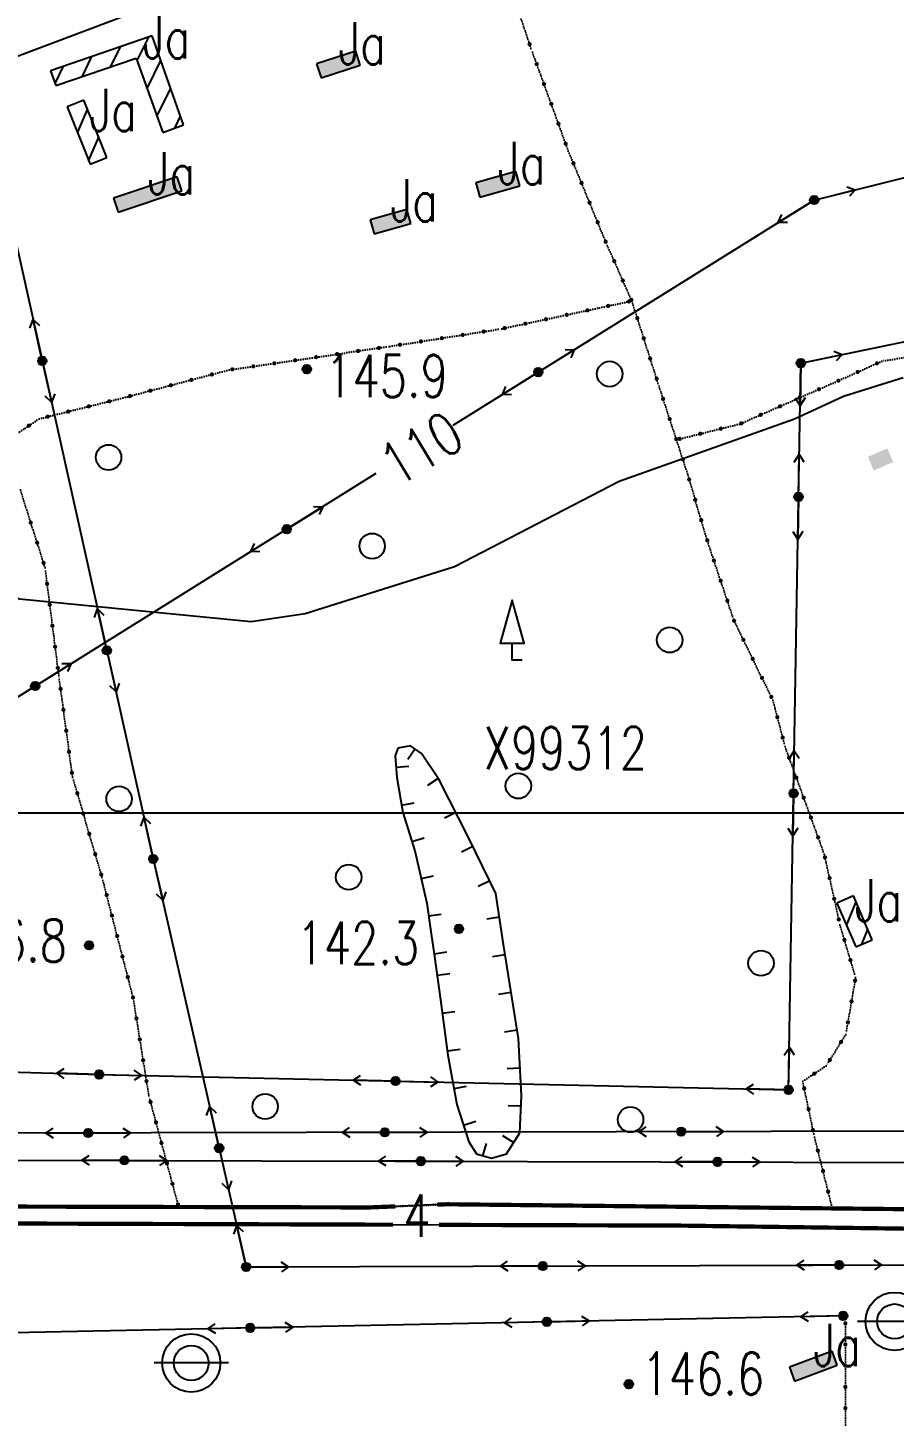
# Model space of a CAD drawing. Extents: x 408766 to 414302, y 5156573 to 5161925.
# Drawn here: x 409446 to 409855, y 5160715 to 5161371 of the extents above; entities that cross this region are included whole.
import ezdxf

# ---------------------------------------------------------------- set-up
doc = ezdxf.new("R2010")
doc.units = 0
doc.header["$LTSCALE"] = 1000
for name, pattern in [('0001', [0.5, 0.5, 0]), ('4222', [0.5, 0.5, 0]), ('5130', [1, 1, 0]), ('6331', [1, 1, 0]), ('8111', [1, 1, 0]), ('8650', [1, 1, 0]), ('9100', [0.001, 0, -0.001]), ('9995', [0.001, 0, -0.001])]:
    doc.linetypes.add(name, pattern=pattern)
doc.layers.get('0').update_dxf_attribs({"linetype": 'CONTINUOUS'})
for name, color, linetype in [('0001', 1, 'CONTINUOUS'), ('0001ADD', 1, 'CONTINUOUS'), ('0001BAK', 1, 'CONTINUOUS'), ('0002', 2, 'CONTINUOUS'), ('0002ADD', 2, 'CONTINUOUS'), ('0003ADD', 3, 'CONTINUOUS'), ('0003BAK', 3, 'CONTINUOUS'), ('0005', 5, 'CONTINUOUS'), ('0005ADD', 5, 'CONTINUOUS'), ('0007', 7, 'CONTINUOUS'), ('0009', 9, 'CONTINUOUS'), ('0011ADD', 11, 'CONTINUOUS'), ('0011BAK', 11, 'CONTINUOUS'), ('0012', 12, 'CONTINUOUS'), ('0014', 151, 'CONTINUOUS'), ('0015', 15, 'CONTINUOUS'), ('0017', 85, 'CONTINUOUS')]:
    doc.layers.add(name, color=color, linetype=linetype)
doc.styles.add('CADSLDXJ', font='romanc', dxfattribs={"bigfont": 'cadsldxj'})
doc.styles.add('SIMPLEX', font='simplex.shx', dxfattribs={"width": 0.75, "height": 20})

# ---------------------------------------------------------------- blocks, each defined once
blk = doc.blocks.new('8140')
for radius in [0.0002, 0.0001408438795997714, 8.315594389635764e-05, 3.012139848380626e-05]:
    blk.add_circle((0, 0), radius)
at = {"flags": 1}
blk.add_attdef('8140', (0, 0), '', height=1e-07, dxfattribs=at)
blk = doc.blocks.new('5130')
blk.add_hatch(color=256).paths.add_polyline_path([(0.0002, 0, 1), (-0.0002, 0, 1)])
for points in [[(0, 0), (0.002, 0)], [(0.00163791951807736, 0.0002329556220974421), (0.002, 0), (0.001658335508446954, -0.0002290562335962028)]]:
    blk.add_lwpolyline(points)
blk.add_circle((0, 0), 0.0002)
at = {"flags": 1}
blk.add_attdef('5130', (0, 0), '', height=1e-06, dxfattribs=at)
blk = doc.blocks.new('5131')
for points in [[(-0.00163791951807736, -0.0002329556220974419), (-0.002, 2.449212707644754e-19), (-0.001658335508446954, 0.000229056233596203)], [(0, 0), (-0.002, 2.449212707644754e-19)]]:
    blk.add_lwpolyline(points)
at = {"flags": 1}
blk.add_attdef('5131', (0, 0), '', height=1e-10, dxfattribs=at)
blk = doc.blocks.new('9310')
blk.add_circle((0, 0), 0.0006)
blk = doc.blocks.new('9312')
blk.add_lwpolyline([(0.0004554185088258238, -2.541098841762901e-20), (0.0004554185088258238, -2.541098841762901e-20), (0, -2.541098841762901e-20), (3.213081706780947e-06, 0.0008023443935264369), (0.0005657125154393727, 0.0008023443935264369), (6.789516506250956e-06, 0.002829103978519561), (-0.0005592863520374523, 0.0008023443935264369), (3.213081706780947e-06, 0.0008023443935264369)])
blk = doc.blocks.new('3113')
blk.add_lwpolyline([(0.001756558801046748, 0), (-0.001749588373929342, 0)])
for radius in [0.001375, 0.0008250000000000001]:
    blk.add_circle((0, 0), radius)
at = {"flags": 1}
blk.add_attdef('3112', (0, 0), '', height=1e-09, dxfattribs=at)
blk = doc.blocks.new('2111')
h = blk.add_hatch(color=256)
h.paths.add_polyline_path([(0.0005, 0.0003499999999999999), (-0.0005, 0.00035), (-0.0005, -0.00035), (0.0005, -0.00035)])
h.paths.add_polyline_path([(-1.071428571428571e-09, -2.5e-09), (3.392857142857143e-08, -2.5e-09), (3.392857142857143e-08, 1.25e-08), (-1.071428571428571e-09, 1.25e-08)], flags=24)
blk.add_line((0.0005, -0.00035), (0.0005, -0.00035))
at = {"style": 'CADSLDXJ', "flags": 1}
blk.add_attdef('2111', (0, 0), '', height=1e-08, dxfattribs=at)
blk = doc.blocks.new('9100')
blk.add_hatch(color=256).paths.add_polyline_path([(0.0001, 0, 1), (-0.0001, 0, 1)])

msp = doc.modelspace()

# ---------------------------------------------------------------- hatches: boundary and pattern name
at = {"layer": '0001ADD', "linetype": '0001'}
h = msp.add_hatch(dxfattribs=at)
h.set_pattern_fill('U', color=256, scale=10, angle=63.81052066229728, style=0, pattern_type=0)
h.set_pattern_definition([(63.81052066229728, (0, 0), (-8.973394239392023, 4.413410905914615), [])])
h.paths.add_polyline_path([(409458.992498238, 5161343.346762138), (409496.9219628001, 5161356.266777123), (409509.4189659759, 5161321.229436245), (409519.2850066669, 5161324.733169123), (409504.3763107557, 5161366.77798786), (409456.3615568692, 5161350.354227892)])
for points in [[(409584.2136217329, 5161346.998190721), (409602.6626456686, 5161352.959862906), (409600.5102761489, 5161359.620741636), (409582.0612522132, 5161353.659069451)], [(409488.4342765873, 5161283.598335569), (409518.3868115527, 5161293.678975982), (409516.1540391358, 5161300.313335584), (409486.2015041704, 5161290.232695172)], [(409659.0949802625, 5161290.633316473), (409678.0866250335, 5161296.053014058), (409676.1657453869, 5161302.784300813), (409657.1741006158, 5161297.364603229)], [(409609.1740745761, 5161273.290274518), (409626.5378779573, 5161278.168009607), (409624.6448001513, 5161284.907168043), (409607.2809967701, 5161280.029432953)], [(409807.7435688043, 5160731.745505885), (409827.9045185041, 5160739.238281738), (409825.4659893472, 5160745.799804088), (409805.3050396474, 5160738.307028235)]]:
    msp.add_hatch(color=256, dxfattribs=at).paths.add_polyline_path(points)
h = msp.add_hatch(dxfattribs=at)
h.set_pattern_fill('U', color=256, scale=9.999999999999998, angle=66.76112261346464, style=0, pattern_type=0)
h.set_pattern_definition([(66.76112261346464, (438083.7655684257, -16138.88020705804), (-9.188678229713258, 3.945654874769668), [])])
h.paths.add_polyline_path([(409475.0910264583, 5161306.174643059), (409483.0036451573, 5161309.333238452), (409472.1798257622, 5161336.448559923), (409464.2672070632, 5161333.289964531)])
h = msp.add_hatch(dxfattribs=at)
h.set_pattern_fill('U', color=256, scale=10, angle=68.17376336361758, style=0, pattern_type=0)
h.set_pattern_definition([(68.17376336361758, (0, 0), (-9.28315674382775, 3.717929648275416), [])])
h.paths.add_polyline_path([(409836.5981713134, 5160936.735656483), (409844.3978099994, 5160940.074358989), (409835.547121068, 5160960.75106886), (409827.747482382, 5160957.412366354)])

# ---------------------------------------------------------------- linework, layer by layer
at = {"layer": '0001', "linetype": '0001'}
for points in [[(409458.992498238, 5161343.346762138), (409496.9219628001, 5161356.266777123), (409509.4189659759, 5161321.229436245), (409519.2850066669, 5161324.733169123), (409504.3763107557, 5161366.77798786), (409456.3615568692, 5161350.354227892)], [(409584.2136217329, 5161346.998190721), (409602.6626456686, 5161352.959862906), (409600.5102761489, 5161359.620741636), (409582.0612522132, 5161353.659069451)], [(409475.0910264583, 5161306.174643059), (409483.0036451573, 5161309.333238452), (409472.1798257622, 5161336.448559923), (409464.2672070632, 5161333.289964531)], [(409488.4342765873, 5161283.598335569), (409518.3868115527, 5161293.678975982), (409516.1540391358, 5161300.313335584), (409486.2015041704, 5161290.232695172)], [(409659.0949802625, 5161290.633316473), (409678.0866250335, 5161296.053014058), (409676.1657453869, 5161302.784300813), (409657.1741006158, 5161297.364603229)], [(409609.1740745761, 5161273.290274518), (409626.5378779573, 5161278.168009607), (409624.6448001513, 5161284.907168043), (409607.2809967701, 5161280.029432953)], [(409836.5981713134, 5160936.735656483), (409844.3978099994, 5160940.074358989), (409835.547121068, 5160960.75106886), (409827.747482382, 5160957.412366354)], [(409807.7435688043, 5160731.745505885), (409827.9045185041, 5160739.238281738), (409825.4659893472, 5160745.799804088), (409805.3050396474, 5160738.307028235)]]:
    msp.add_lwpolyline(points, close=True, dxfattribs=at)
at = {"layer": '0001BAK', "linetype": '9995'}
for points in [[(409439.9517843511, 5161178.634435157), (409451.0564706129, 5161186.028775951), (409491.7737118249, 5161196.195856791), (409540.8194677331, 5161209.135878042), (409616.7014322703, 5161220.227339141), (409669.4488667698, 5161228.545859829), (409730.8806188932, 5161241.703977517), (409743.8361444506, 5161201.035353609), (409756.791670008, 5161161.291109961), (409766.970849244, 5161127.09254677), (409779.0010425316, 5161091.045423428), (409797.5087364641, 5161053.149739932), (409803.2354859416, 5161031.307136336), (409821.7433546298, 5160980.471431589), (409829.1463623005, 5160947.197148475), (409836.549544727, 5160922.241386048), (409831.922533866, 5160895.437163652), (409822.6686868997, 5160880.648582247), (409811.564000638, 5160873.254241454), (409817.1147709661, 5160846.935601708), (409825.4432856624, 5160813.661318594)], [(409516.7220329162, 5160814.728358165), (409502.8411750889, 5160866.488342989), (409495.4379926624, 5160912.702647354), (409480.6318025652, 5160970.008312636), (409466.7509447379, 5161017.146897078), (409460.3103175792, 5161064.94738467), (409453.8326421784, 5161115.783089417), (409441.8024488909, 5161153.678772913)]]:
    msp.add_lwpolyline(points, dxfattribs=at)
at = {"layer": '0002', "linetype": '5130'}
for points in [[(409646.5703203346, 5161182.975114733), (409817.0088137601, 5161289.285546257), (410091.2014545603, 5161358.013474636), (410212.4394873084, 5161363.213801549), (410300.0617303743, 5161595.781201538)], [(409537.622051839, 5161393.667067701), (409422.0988002865, 5161350.013441933), (409254.5778939003, 5161286.829241453)], [(409422.0988002865, 5161350.013441933), (409504.9575835718, 5160978.238119122), (409548.8262441726, 5160785.60609569), (409986.5832122881, 5160787.045433105), (410153.2295287735, 5160867.131512086)], [(408973.2243771029, 5160893.106073239), (409013.6970878721, 5160889.584979915), (409479.3656226723, 5160876.494753529), (409804.9201118051, 5160869.222401502), (409810.6537285762, 5161212.314367237), (409938.4747031223, 5161238.809899264)], [(409830.7079151931, 5160762.538408002), (409259.0957927648, 5160750.963027982), (409330.3806544011, 5160985.752884277), (409610.2031468889, 5161160.291213786)], [(409894.2201456558, 5160849.82762277), (409327.498283438, 5160848.477855194), (409346.5242841299, 5160769.750028175)], [(409358.7552875913, 5160768.392658526), (409351.2807948609, 5160836.261467826), (409894.312042993, 5160834.932678585)]]:
    msp.add_lwpolyline(points, dxfattribs=at)
at = {"layer": '0003ADD', "linetype": '4222', "const_width": 2}
for points in [[(410793.9692611265, 5161368.879346849), (410795.912221, 5161368.111785), (410858.448922, 5161336.512595), (410930.205128, 5161294.497715), (410937.667126, 5161289.209098), (410938.211272, 5161286.019889), (410936.202354, 5161282.267901001), (410852.735147, 5161246.534593), (410787.504922, 5161205.207792), (410770.578813, 5161189.815026), (410709.123159, 5161124.892971), (410648.033616, 5161050.437037), (410630.821586, 5161024.894511), (410611.905314, 5161006.382693), (410577.617743, 5160982.589997), (410551.891424, 5160969.982807), (410455.807598, 5160936.501248999), (410293.875719, 5160884.555269), (410095.64366, 5160827.277613), (410044.006415, 5160817.936203), (410018.549364, 5160814.842454), (409936.019422, 5160812.082963), (409643.719562, 5160815.218785), (409638.9577761519, 5160815.024238414)], [(409639.8780515154, 5160805.49955868), (409753.795176, 5160805.14116), (409928.146668, 5160802.78089), (410039.936012, 5160808.527468), (410057.752367, 5160810.56623), (410124.742471, 5160824.555074), (410218.725658, 5160851.116658), (410547.00763, 5160954.249804), (410572.429578, 5160956.073807), (410585.06895, 5160954.448565), (410600.787596, 5160949.562641), (410619.549683, 5160940.147461), (410631.93835, 5160929.642024), (410760.340155, 5160737.497074), (410809.307963, 5160652.329783999), (410852.882301, 5160555.889464), (410889.759857, 5160446.943141), (410918.13542, 5160306.498237), (410925.776467, 5160240.268348999), (410938.930067, 5160077.400126), (410942.081031, 5160009.392237), (410980.389194, 5159480.202931), (410982.164597, 5159475.710177)], [(409619.1223690702, 5160814.213846922), (409606.890963, 5160813.714123), (409062.74549, 5160815.036955), (409002.433012, 5160812.921824), (408995.150475512, 5160810.277632497)], [(408996.9230157912, 5160800.849802807), (409002.8720155818, 5160802.332569174), (409321.27785, 5160806.501918), (409618.1467586816, 5160805.567928266)]]:
    msp.add_lwpolyline(points, dxfattribs=at)
at = {"layer": '0003BAK', "linetype": '4222'}
for points in [[(408996.9230157912, 5160800.849802807), (409002.8720155818, 5160802.332569174), (409321.27785, 5160806.501918), (409753.795176, 5160805.14116), (409928.146668, 5160802.78089), (410039.936012, 5160808.527468), (410057.752367, 5160810.56623), (410124.742471, 5160824.555074), (410218.725658, 5160851.116658), (410547.00763, 5160954.249804), (410572.429578, 5160956.073807), (410585.06895, 5160954.448565), (410600.787596, 5160949.562641), (410619.549683, 5160940.147461), (410631.93835, 5160929.642024), (410760.340155, 5160737.497074), (410809.307963, 5160652.329783999), (410852.882301, 5160555.889464), (410889.759857, 5160446.943141), (410918.13542, 5160306.498237), (410925.776467, 5160240.268348999), (410938.930067, 5160077.400126)], [(410455.807598, 5160936.501248999), (410293.875719, 5160884.555269), (410095.64366, 5160827.277613), (410044.006415, 5160817.936203), (410018.549364, 5160814.842454), (409936.019422, 5160812.082963), (409643.719562, 5160815.218785), (409606.890963, 5160813.714123), (409062.74549, 5160815.036955), (409002.433012, 5160812.921824), (408995.5102616789, 5160810.550571357)]]:
    msp.add_lwpolyline(points, dxfattribs=at)
at = {"layer": '0005', "linetype": '8650'}
msp.add_lwpolyline([(409637.7307498031, 5160932.239961918), (409640.5586623029, 5160911.762226613), (409644.0935212533, 5160885.635448355), (409648.3353688868, 5160862.333179469), (409653.99117277, 5160844.679953534), (409657.5260317205, 5160839.030922688), (409664.5957707376, 5160836.912534607), (409671.6655097546, 5160839.030922688), (409678.0282812048, 5160848.916729695), (409678.7352698877, 5160866.56995563), (409677.3213136379, 5160893.402867283), (409670.2515746208, 5160937.88900487), (409666.7166945543, 5160961.897395047), (409653.99117277, 5160988.024161199), (409639.8516736198, 5161015.563206247), (409631.6584727621, 5161028.05052039), (409626.4066624119, 5161031.682048002), (409620.3468861116, 5161030.471538798), (409619.1349266283, 5161026.840011186), (409619.9428925784, 5161016.752458697), (409622.770783962, 5161000.20885712), (409628.4265878454, 5160982.051255376), (409634.0823706125, 5160957.437604546), (409636.102296046, 5160942.911518308), (409637.7307498031, 5160932.239961918)], dxfattribs=at)
at = {"layer": '0005ADD', "linetype": '8650'}
for points in [[(409628.5677938389, 5161030.18766646), (409625.1552608634, 5161025.252626573)], [(409619.5632338073, 5161021.492544318), (409625.5440831551, 5161021.9715444)], [(409639.4715817672, 5161016.14250687), (409634.4549788303, 5161012.851048991)], [(409622.1745216664, 5161003.697083687), (409628.0887463963, 5161004.707997059)], [(409647.7566937084, 5161000.166854367), (409642.4191031557, 5160997.426393257)], [(409627.0714114467, 5160986.401963755), (409632.7999570122, 5160988.186274743)], [(409655.8961293273, 5160984.113095284), (409650.5019375485, 5160981.485797233)], [(409631.4371236491, 5160968.949571642), (409637.2847411536, 5160970.29321204)], [(409663.7781258663, 5160967.930569815), (409658.3839340874, 5160965.303271763)], [(409634.9346463765, 5160951.308550947), (409640.8774706244, 5160952.134892256)], [(409668.3611383859, 5160950.728572233), (409662.4251288376, 5160949.854621065)], [(409637.5387284057, 5160933.498313383), (409643.4700728962, 5160934.403383842)], [(409671.0397813424, 5160932.929235835), (409665.1141365295, 5160931.987570528)], [(409638.9619378228, 5160923.324572075), (409644.9055362446, 5160924.145326484)], [(409673.8648897348, 5160915.152319269), (409667.9392449219, 5160914.210653963)], [(409641.407077641, 5160905.491436259), (409647.3529099902, 5160906.295847643)], [(409676.6899981273, 5160897.375402705), (409670.7643533144, 5160896.433737398)], [(409643.8204246484, 5160887.65395448), (409649.7662569975, 5160888.458365864)], [(409678.0568413779, 5160879.444620082), (409672.0651523139, 5160879.12892694)], [(409646.9523965344, 5160869.930433403), (409652.8553965518, 5160871.004952269)], [(409678.5308860889, 5160861.466573548), (409672.5356935219, 5160861.706711185)], [(409651.4712278813, 5160852.545352933), (409657.1851477764, 5160854.375959235)], [(409675.0840169044, 5160844.342240594), (409670.0387339498, 5160847.589565633)], [(409660.47350024, 5160838.147738433), (409662.1957341224, 5160843.895251849)]]:
    msp.add_lwpolyline(points, dxfattribs=at)
at = {"layer": '0007', "linetype": '8111'}
msp.add_lwpolyline([(409858.922303, 5161205.347499), (409830.768488, 5161196.61728), (409807.631404, 5161185.840898001), (409724.982659, 5161156.423704), (409647.101556, 5161116.07755), (409576.709599, 5161093.932387), (409551.23415, 5161090.205129), (409441.8063, 5161100.905498001), (409428.746594, 5161110.162525), (409415.9111650811, 5161115.288173262)], dxfattribs=at)
at = {"layer": '0009', "linetype": '9995'}
msp.add_lwpolyline([(409825.5416880148, 5160813.26817913), (409643.719562, 5160815.218785), (409606.890963, 5160813.714123), (409516.9353816554, 5160813.932807392)], dxfattribs=at)
at = {"layer": '0011BAK', "linetype": '9100'}
for points in [[(409730.8806188932, 5161241.703977517), (409718.4972440159, 5161269.67692432), (409700.8666497364, 5161312.600246622), (409683.2358807011, 5161361.026571807), (409665.6052864216, 5161413.855399482), (409645.2354549833, 5161470.44130942)], [(410060.5362254208, 5160821.81063171), (410047.3133234001, 5160863.633353436), (410035.1922570663, 5160903.254974191), (410019.7653341603, 5160959.385503412), (409992.2175196764, 5161029.823840128), (409967.9486493623, 5161120.8086244), (409952.5219012122, 5161170.335550162), (409939.2989991916, 5161229.767881113), (409896.3242618017, 5161220.9630765), (409848.941832153, 5161213.258872464), (409826.9035456147, 5161203.353467276), (409781.7249620954, 5161183.542757081), (409751.9364262823, 5161176.185757712)], [(409831.7167782271, 5160759.493651949), (409831.7167782271, 5160709.710329399), (409831.7167782271, 5160645.406928467), (409827.5633500431, 5160568.657765727), (409828.1249114551, 5160540.732667136)]]:
    msp.add_lwpolyline(points, dxfattribs=at)
at = {"layer": '0012'}
msp.add_line((408894.8242476032, 5161000), (413846.6071260625, 5161000), dxfattribs=at)

# ---------------------------------------------------------------- block references
at = {"layer": '0001ADD', "linetype": '9995', "xscale": 10000, "yscale": 10000, "zscale": 10000}
for p in [(409719.7059820128, 5161239.310472821), (409729.4841962084, 5161241.40487659), (409680.5931252307, 5161230.932857746), (409690.3713394263, 5161233.027261514), (409700.1495536218, 5161235.121665283), (409709.9277678173, 5161237.216069052), (409733.482479744, 5161233.536489449), (409651.0730028213, 5161225.647898898), (409660.9509214224, 5161227.205693528), (409670.8149110352, 5161228.838453977), (409601.6576566648, 5161218.028431233), (409611.5525140826, 5161219.474735725), (409621.4392470181, 5161220.974515006), (409631.3171656192, 5161222.532309636), (409641.1950842202, 5161224.090104267), (409736.5178156472, 5161224.008282065), (409562.0782269937, 5161212.243213267), (409571.9730844115, 5161213.689517759), (409581.8679418293, 5161215.135822251), (409591.7627992471, 5161216.582126741), (409739.5531515504, 5161214.480074681), (409532.5858690481, 5161206.963560785), (409542.2885121582, 5161209.350604285), (409552.183369576, 5161210.796908776), (409742.5884874536, 5161204.951867297), (409503.5784776805, 5161199.310375432), (409513.2476081363, 5161201.861437216), (409522.9167385922, 5161204.412499), (409474.5124109861, 5161191.885716029), (409484.2145212559, 5161194.308329559), (409493.9093472246, 5161196.759313648), (409745.661449038, 5161195.435785307), (409455.1081904464, 5161187.040488971), (409464.8103007163, 5161189.463102501), (409748.7606703407, 5161185.928165872), (409446.208942489, 5161182.800924744), (409751.8598916434, 5161176.420546438), (409754.9591129462, 5161166.912927003), (409757.9576218998, 5161157.373910104), (409760.8104244219, 5161147.789468661), (409447.0849197035, 5161137.038737528), (409763.6632269441, 5161138.205027218), (409450.1106693461, 5161127.507481624), (409766.5160294663, 5161128.620585775), (409453.1364189887, 5161117.976225721), (409769.6318512973, 5161119.119152916), (409454.8058095245, 5161108.14583611), (409772.7975593852, 5161109.633464101), (409775.9632674732, 5161100.147775285), (409456.0698264005, 5161098.226044714), (409457.3338432766, 5161088.306253319), (409779.1783891204, 5161090.682294978), (409783.5668377676, 5161081.696666538), (409458.5978601527, 5161078.386461923), (409459.8618770287, 5161068.466670527), (409787.9552864148, 5161072.711038097), (409792.3437350619, 5161063.725409657), (409461.1719076044, 5161058.552910608), (409796.7321837092, 5161054.739781216), (409462.507238582, 5161048.642467068), (409799.59607079, 5161045.188362115), (409463.8425695595, 5161038.732023527), (409802.1321791863, 5161035.515298785), (409465.1779005371, 5161028.821579985), (409805.1682435733, 5161025.998416139), (409466.5132315147, 5161018.911136445), (409808.5892913429, 5161016.601798016), (409469.0728512192, 5161009.261837948), (409812.0103391125, 5161007.205179892), (409471.8976175273, 5160999.669096145), (409815.4313868821, 5160997.808561768), (409474.7223838355, 5160990.076354342), (409818.8524346518, 5160988.411943645), (409477.5471501437, 5160980.483612538), (409822.0798893298, 5160978.958809775), (409480.3719164518, 5160970.890870735), (409824.2516322631, 5160969.19748135), (409482.903224087, 5160961.217035434), (409826.4233751962, 5160959.436152925), (409485.4047970649, 5160951.534983346), (409828.5951181295, 5160949.674824499), (409487.9063700428, 5160941.852931258), (409831.2684969687, 5160940.043537289), (409490.4079430206, 5160932.17087917), (409834.1125170176, 5160930.456486128), (409492.9095159984, 5160922.488827082), (409836.3061143582, 5160920.831196632), (409495.4110889763, 5160912.806774994), (409834.6050483129, 5160910.976939973), (409497.0027390982, 5160902.934730819), (409832.9039822675, 5160901.122683314), (409498.5844968764, 5160893.060621121), (409829.6785155258, 5160891.850995865), (409824.3739993894, 5160883.373843716), (409500.1662546546, 5160883.186511423), (409817.0210244623, 5160876.88794104), (409501.7480124328, 5160873.312401725), (409812.2746997811, 5160869.884504713), (409503.6412862086, 5160863.504828574), (409814.3383659192, 5160860.099757293), (409506.2315330814, 5160853.846121563), (409508.8217799542, 5160844.187414551), (409816.4020320573, 5160850.315009873), (409818.7042556322, 5160840.585254171), (409511.412026827, 5160834.52870754), (409821.1323402923, 5160830.884511679), (409514.0022736997, 5160824.870000527), (409823.5604249524, 5160821.183769188), (409516.5925205725, 5160815.211293516)]:
    msp.add_blockref('9100', p, dxfattribs=at)
at = {"layer": '0002ADD', "linetype": '5130', "xscale": 10000, "yscale": 10000, "zscale": 10000}
for name, p, rotation in [('5131', (409817.0088137601, 5161289.285546257), 31.9537129296208), ('5130', (409817.0088137601, 5161289.285546257), 14.07159324017017), ('5131', (409452.5538364204, 5161213.366119332), 282.5643547158754), ('5130', (409686.7405432913, 5161208.031154898), 31.9537129296208), ('5130', (409810.6537285762, 5161212.314367237), 11.71077990258751), ('5130', (409452.5538364204, 5161213.366119332), 282.5643547158754), ('5131', (409810.6537285762, 5161212.314367237), 89.04258631180694), ('5131', (409686.7405432913, 5161208.031154898), 31.9537129296208), ('5130', (409809.5987074156, 5161149.183310814), 89.04258631180694), ('5130', (409567.9539136612, 5161133.938398024), 31.9537129296208), ('5131', (409809.5987074156, 5161149.183310814), 89.04258631180694), ('5131', (409567.9539136612, 5161133.938398024), 31.9537129296208), ('5131', (409483.0088725543, 5161076.718796731), 282.5643547158754), ('5130', (409483.0088725543, 5161076.718796731), 282.5643547158754), ('5130', (409449.1672840312, 5161059.845641151), 31.9537129296208), ('5131', (409449.1672840312, 5161059.845641151), 31.9537129296208), ('5130', (409807.2594096104, 5161009.202856158), 89.04258631180694), ('5131', (409807.2594096104, 5161009.202856158), 89.04258631180694), ('5131', (409504.9575835718, 5160978.238119122), 282.5643547158754), ('5130', (409504.9575835718, 5160978.238119122), 282.8293425497624), ('5130', (409804.9201118051, 5160869.222401502), 89.04258631180694), ('5131', (409479.3656226723, 5160876.494753529), 358.3898108632445), ('5130', (409479.3656226723, 5160876.494753529), 358.7203254336364), ('5131', (409619.3307055896, 5160873.3681637), 358.7203254336364), ('5130', (409619.3307055896, 5160873.3681637), 358.7203254336364), ('5131', (409804.9201118051, 5160869.222401502), 358.7203254336364), ('5131', (409536.0442733223, 5160841.733109249), 282.8293425497624), ('5131', (409614.2209398089, 5160849.160745639), 180.1364647912383), ('5130', (409754.2205427323, 5160849.494184205), 180.1364647912383), ('5131', (409754.2205427323, 5160849.494184205), 180.1364647912383), ('5130', (409474.2213368855, 5160848.827307074), 180.1364647912383), ('5131', (409474.2213368855, 5160848.827307074), 180.1364647912383), ('5130', (409614.2209398089, 5160849.160745639), 180.1364647912383), ('5130', (409536.0442733223, 5160841.733109249), 282.8293425497624), ('5131', (409491.2803757213, 5160835.918890972), 359.8598045135772), ('5130', (409491.2803757213, 5160835.918890972), 359.8598045135772), ('5131', (409631.2799565818, 5160835.576314117), 359.8598045135772), ('5130', (409631.2799565818, 5160835.576314117), 359.8598045135772), ('5131', (409771.2795374423, 5160835.233737263), 359.8598045135772), ('5130', (409771.2795374423, 5160835.233737263), 359.8598045135772), ('5131', (409548.8262441726, 5160785.60609569), 282.8293425497624), ('5130', (409548.8262441726, 5160785.60609569), 0.188386866206308), ('5131', (409688.8254874206, 5160786.066410804), 0.188386866206308), ('5130', (409688.8254874206, 5160786.066410804), 0.188386866206308), ('5131', (409828.8247306685, 5160786.526725919), 0.188386866206308), ('5130', (409828.8247306685, 5160786.526725919), 0.188386866206308), ('5130', (409690.7366119057, 5160759.703931678), 181.1601075738099), ('5131', (409690.7366119057, 5160759.703931678), 181.1601075738099), ('5130', (409830.7079151931, 5160762.538408002), 181.1601075738099), ('5130', (409550.7653086183, 5160756.869455354), 181.1601075738099), ('5131', (409550.7653086183, 5160756.869455354), 181.1601075738099)]:
    msp.add_blockref(name, p, dxfattribs=dict(at, rotation=rotation))
at = {"layer": '0011ADD', "linetype": '9100', "xscale": 10000, "yscale": 10000, "zscale": 10000}
for p in [(409682.6123887562, 5161362.894821282), (409685.9831507001, 5161353.480662149), (409689.4042136412, 5161344.08404955), (409692.8252765823, 5161334.687436949), (409696.2463395233, 5161325.29082435), (409699.6674024644, 5161315.89421175), (409703.3342041567, 5161306.59275578), (409707.1336458026, 5161297.342661555), (409710.9330874485, 5161288.092567329), (409714.7325290943, 5161278.842473104), (409718.5342424816, 5161269.593348064), (409722.5822347476, 5161260.449292147), (409726.6302270138, 5161251.30523623), (409730.6782192799, 5161242.161180313), (409846.607180449, 5161212.209531761), (409837.4861350469, 5161208.109954859), (409819.2128310985, 5161199.981105759), (409828.3650896448, 5161204.010377957), (409800.8964021641, 5161191.949391677), (409810.0546166313, 5161195.965248718), (409791.7381876968, 5161187.933534636), (409763.2147340145, 5161178.971208577), (409772.9230315044, 5161181.368907442), (409782.5799732296, 5161183.917677595), (409753.5064365246, 5161176.573509713), (409831.7167782271, 5160758.993651949), (409831.7167782271, 5160748.993651949), (409831.7167782271, 5160738.993651949), (409831.7167782271, 5160728.993651949), (409831.7167782271, 5160718.993651949)]:
    msp.add_blockref('9100', p, dxfattribs=at)
at = {"layer": '0015', "linetype": '8650', "xscale": 10000, "yscale": 10000, "zscale": 10000}
for p in [(409720.4286399116, 5161207.179553737), (409483.8548667219, 5161167.797712406), (409608.3025280004, 5161125.954518098), (409748.7681992329, 5161081.649958707), (409677.3032171264, 5161012.731760589), (409488.7834949152, 5161006.578341829), (409597.2131462396, 5160969.657877687), (409791.8936431343, 5160929.045371973), (409557.7841840413, 5160861.357850345), (409730.2858751821, 5160855.204431584)]:
    msp.add_blockref('9310', p, dxfattribs=at)
at = {"layer": '0015', "xscale": 10000, "yscale": 10000, "zscale": 10000}
for p in [(409577.418812, 5161209.470254, 145.9), (409649.276294, 5160945.221795999, 142.3), (409474.637013, 5160937.43531, 146.8), (409729.491335, 5160730.269578, 146.6)]:
    msp.add_blockref('8140', p, dxfattribs=at)
at = {"layer": '0015', "linetype": '6331', "xscale": 10000, "yscale": 10000, "zscale": 10000, "rotation": 23.54029779376404}
msp.add_blockref('2111', (409848.2907560465, 5161166.836534277), dxfattribs=at)
at = {"layer": '0015', "linetype": '0001', "xscale": 10000, "yscale": 10000, "zscale": 10000}
for name, p in [('9312', (409674.3845686758, 5161072.124136526)), ('3113', (409854.9795706208, 5160759.889728378)), ('3113', (409522.8529306155, 5160740.305883917))]:
    msp.add_blockref(name, p, dxfattribs=at)

# ---------------------------------------------------------------- texts
at = {"layer": '0007', "style": 'SIMPLEX', "width": 0.75}
for s, p in [('145.9', (409586.1494220763, 5161196.288212202, 145.9)), ('146.8', (409406.3831012468, 5160929.686721059, 146.8)), ('142.3', (409572.6264576603, 5160928.551464981, 142.3)), ('146.6', (409735.491335, 5160725.269578, 146.6))]:
    msp.add_text(s, height=20, dxfattribs=at).set_placement(p)
at = {"layer": '0014', "style": 'SIMPLEX', "width": 0.75}
msp.add_text('110', height=20, rotation=31.11250936092928, dxfattribs=at).set_placement((409620.1232404152, 5161153.532292747, 145.5))
msp.add_text('4', height=20, dxfattribs=at).set_placement((409622.9997279875, 5160799.826375097, 146.8))
at = {"layer": '0017', "linetype": '0001', "style": 'SIMPLEX', "width": 0.75}
for s, p in [('Ja', (409499.9914014357, 5161356.047793818)), ('Ja', (409592.3619489407, 5161353.309466178)), ('Ja', (409474.770326575, 5161321.82582863)), ('Ja', (409502.2941578617, 5161291.955835577)), ('Ja', (409667.6303628249, 5161296.708808644)), ('Ja', (409616.9094373634, 5161279.09872128)), ('X99312', (409660.9465287433, 5161020.608401514)), ('Ja', (409836.0726461907, 5160948.743362672)), ('Ja', (409816.604779076, 5160738.772654987))]:
    msp.add_text(s, height=20, dxfattribs=at).set_placement(p)

doc.saveas('drawing.dxf')
